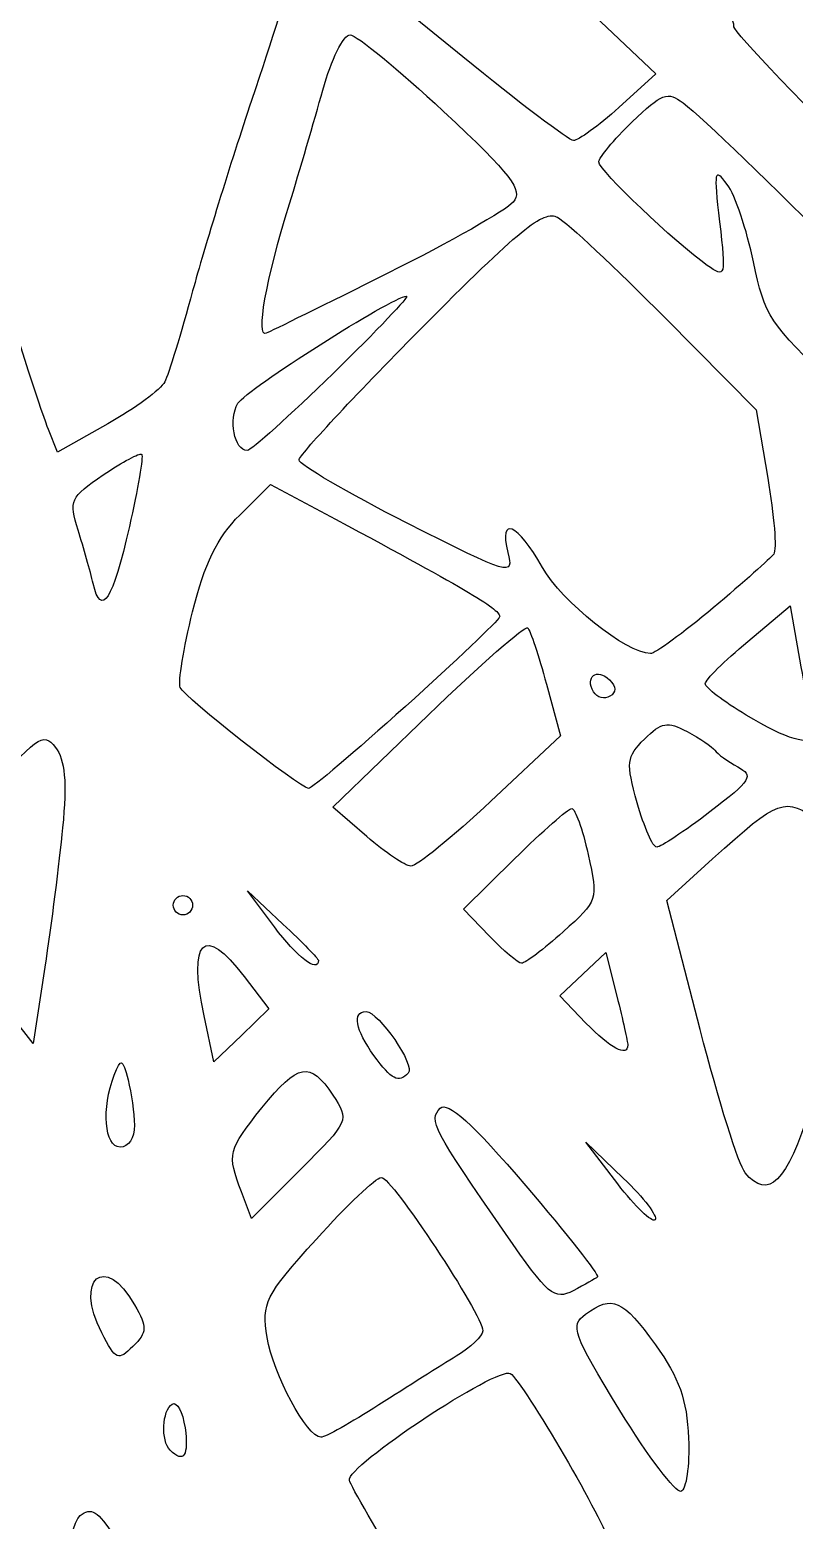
# Model space of a CAD drawing. Header units: centimetres. Extents: x -52 to 49, y -21 to 24.
# Drawn here: x 11.62 to 13.711, y -14.461 to -10.385 of the extents above; entities that cross this region are included whole.
import ezdxf

# ---------------------------------------------------------------- set-up
doc = ezdxf.new("R2010")
doc.units = ezdxf.units.CM
doc.header["$MEASUREMENT"] = 0
doc.layers.add('Layer 1', color=7, linetype='Continuous')

msp = doc.modelspace()

# ---------------------------------------------------------------- linework, layer by layer
at = {"layer": 'Layer 1'}
for points, knots in [([(14.46419, -11.16845), (14.51338, -11.12738), (14.51861, -11.1061), (14.4999, -11.02315), (14.4999, -11.02315), (14.48785, -10.9697), (14.44653, -10.88474), (14.40809, -10.83434), (14.40809, -10.83434), (14.26499, -10.64672), (13.78231, -10.13568), (13.42757, -9.79619), (13.42757, -9.79619), (13.06168, -9.44604), (12.99307, -9.34771), (13.25986, -9.55584), (13.25986, -9.55584), (13.44639, -9.70136), (13.5644, -9.80718), (14.027, -10.24377), (14.027, -10.24377), (14.027, -10.24377), (14.41474, -10.6097), (14.41474, -10.6097), (14.41474, -10.6097), (14.41474, -10.6097), (14.40254, -10.4973), (14.40254, -10.4973), (14.40254, -10.4973), (14.39063, -10.38753), (14.39127, -10.38645), (14.4299, -10.45105), (14.4299, -10.45105), (14.45166, -10.48743), (14.47742, -10.56323), (14.48715, -10.61949), (14.48715, -10.61949), (14.50586, -10.72765), (14.67655, -10.94639), (14.71278, -10.90862), (14.71278, -10.90862), (14.72386, -10.89707), (14.7716, -10.81618), (14.81887, -10.72886), (14.81887, -10.72886), (14.86614, -10.64155), (14.95095, -10.49368), (15.00734, -10.40027), (15.00734, -10.40027), (15.06373, -10.30686), (15.1064, -10.21552), (15.10217, -10.1973), (15.10217, -10.1973), (15.09111, -10.14968), (14.29268, -9.27378), (13.76694, -8.73251), (13.76694, -8.73251), (13.76694, -8.73251), (13.31842, -8.27075), (13.31842, -8.27075), (13.31842, -8.27075), (13.31842, -8.27075), (13.16489, -8.58699), (13.16489, -8.58699), (13.16489, -8.58699), (12.98596, -8.95555), (12.71941, -9.61917), (12.73141, -9.66622), (12.73141, -9.66622), (12.74508, -9.71982), (13.49303, -10.37524), (13.52088, -10.35802), (13.52088, -10.35802), (13.53506, -10.34926), (13.54638, -10.35768), (13.54603, -10.37672), (13.54603, -10.37672), (13.54547, -10.40764), (14.36085, -11.21559), (14.39333, -11.21629), (14.39333, -11.21629), (14.40061, -11.21655), (14.43249, -11.19492), (14.46419, -11.16845)], [0, 0, 0, 0, 0.0454545, 0.0454545, 0.0454545, 0.0454545, 0.0909091, 0.0909091, 0.0909091, 0.0909091, 0.1363636, 0.1363636, 0.1363636, 0.1363636, 0.1818182, 0.1818182, 0.1818182, 0.1818182, 0.2272727, 0.2272727, 0.2272727, 0.2272727, 0.2727273, 0.2727273, 0.2727273, 0.2727273, 0.3181818, 0.3181818, 0.3181818, 0.3181818, 0.3636364, 0.3636364, 0.3636364, 0.3636364, 0.4090909, 0.4090909, 0.4090909, 0.4090909, 0.4545455, 0.4545455, 0.4545455, 0.4545455, 0.5, 0.5, 0.5, 0.5, 0.5454545, 0.5454545, 0.5454545, 0.5454545, 0.5909091, 0.5909091, 0.5909091, 0.5909091, 0.6363636, 0.6363636, 0.6363636, 0.6363636, 0.6818182, 0.6818182, 0.6818182, 0.6818182, 0.7272727, 0.7272727, 0.7272727, 0.7272727, 0.7727273, 0.7727273, 0.7727273, 0.7727273, 0.8181818, 0.8181818, 0.8181818, 0.8181818, 0.8636364, 0.8636364, 0.8636364, 0.8636364, 0.9090909, 0.9090909, 0.9090909, 0.9090909, 1, 1, 1, 1]), ([(11.9886, -11.34824), (11.99903, -11.32772), (12.03346, -11.21569), (12.06512, -11.09927), (12.06512, -11.09927), (12.09677, -10.98285), (12.16923, -10.74846), (12.22613, -10.5784), (12.22613, -10.5784), (12.28303, -10.40834), (12.32959, -10.26351), (12.32959, -10.25657), (12.32959, -10.25657), (12.32959, -10.23773), (11.95629, -9.93241), (11.65103, -9.70156), (11.65103, -9.70156), (11.40035, -9.51198), (11.31482, -9.46845), (11.2933, -9.51945), (11.2933, -9.51945), (11.28845, -9.53095), (11.22793, -9.58059), (11.1588, -9.62977), (11.1588, -9.62977), (11.08968, -9.67895), (11.03312, -9.73257), (11.03312, -9.74893), (11.03312, -9.74893), (11.03312, -9.76529), (11.11513, -9.96931), (11.21537, -10.2023), (11.21537, -10.2023), (11.31561, -10.43529), (11.45339, -10.80386), (11.52154, -11.02135), (11.52154, -11.02135), (11.5897, -11.23883), (11.65673, -11.44459), (11.67049, -11.47859), (11.67049, -11.47859), (11.67049, -11.47859), (11.69552, -11.54041), (11.69552, -11.54041), (11.69552, -11.54041), (11.69552, -11.54041), (11.83257, -11.46298), (11.83257, -11.46298), (11.83257, -11.46298), (11.90795, -11.4204), (11.97816, -11.36876), (11.98858, -11.34825), (11.98858, -11.34825), (11.98858, -11.34825), (11.9886, -11.34824), (11.9886, -11.34824)], [0, 0, 0, 0, 0.0666667, 0.0666667, 0.0666667, 0.0666667, 0.1333333, 0.1333333, 0.1333333, 0.1333333, 0.2, 0.2, 0.2, 0.2, 0.2666667, 0.2666667, 0.2666667, 0.2666667, 0.3333333, 0.3333333, 0.3333333, 0.3333333, 0.4, 0.4, 0.4, 0.4, 0.4666667, 0.4666667, 0.4666667, 0.4666667, 0.5333333, 0.5333333, 0.5333333, 0.5333333, 0.6, 0.6, 0.6, 0.6, 0.6666667, 0.6666667, 0.6666667, 0.6666667, 0.7333333, 0.7333333, 0.7333333, 0.7333333, 0.8, 0.8, 0.8, 0.8, 0.8666667, 0.8666667, 0.8666667, 0.8666667, 1, 1, 1, 1]), ([(13.23144, -10.59761), (13.23144, -10.59761), (13.33273, -10.5061), (13.33273, -10.5061), (13.33273, -10.5061), (13.33273, -10.5061), (12.99673, -10.18751), (12.99673, -10.18751), (12.99673, -10.18751), (12.81192, -10.01233), (12.65409, -9.86896), (12.64599, -9.86896), (12.64599, -9.86896), (12.63789, -9.86896), (12.60727, -9.95044), (12.57794, -10.05002), (12.57794, -10.05002), (12.57794, -10.05002), (12.52462, -10.23108), (12.52462, -10.23108), (12.52462, -10.23108), (12.52462, -10.23108), (12.80413, -10.45896), (12.80413, -10.45896), (12.80413, -10.45896), (12.95786, -10.5843), (13.09411, -10.68737), (13.10689, -10.68801), (13.10689, -10.68801), (13.11968, -10.68865), (13.17572, -10.64799), (13.23143, -10.59767), (13.23143, -10.59767), (13.23143, -10.59767), (13.23144, -10.59761), (13.23144, -10.59761)], [0, 0, 0, 0, 0.1, 0.1, 0.1, 0.1, 0.2, 0.2, 0.2, 0.2, 0.3, 0.3, 0.3, 0.3, 0.4, 0.4, 0.4, 0.4, 0.5, 0.5, 0.5, 0.5, 0.6, 0.6, 0.6, 0.6, 0.7, 0.7, 0.7, 0.7, 0.8, 0.8, 0.8, 0.8, 1, 1, 1, 1]), ([(12.59939, -11.05074), (12.76961, -10.96584), (12.92372, -10.8785), (12.94186, -10.85664), (12.94186, -10.85664), (12.96963, -10.82318), (12.93958, -10.78399), (12.75143, -10.60837), (12.75143, -10.60837), (12.62855, -10.49368), (12.51347, -10.39945), (12.49569, -10.39898), (12.49569, -10.39898), (12.47791, -10.3985), (12.44434, -10.46659), (12.42109, -10.55026), (12.42109, -10.55026), (12.39784, -10.63393), (12.3568, -10.77383), (12.32987, -10.86115), (12.32987, -10.86115), (12.26538, -11.07029), (12.2372, -11.22763), (12.26647, -11.21512), (12.26647, -11.21512), (12.27936, -11.20961), (12.42917, -11.13564), (12.59939, -11.05074)], [0, 0, 0, 0, 0.125, 0.125, 0.125, 0.125, 0.25, 0.25, 0.25, 0.25, 0.375, 0.375, 0.375, 0.375, 0.5, 0.5, 0.5, 0.5, 0.625, 0.625, 0.625, 0.625, 0.75, 0.75, 0.75, 0.75, 1, 1, 1, 1]), ([(14.18167, -11.36631), (14.18167, -11.33836), (13.5209, -10.67202), (13.40668, -10.58479), (13.40668, -10.58479), (13.36479, -10.5528), (13.34868, -10.55888), (13.26777, -10.6373), (13.26777, -10.6373), (13.21744, -10.68609), (13.17625, -10.73533), (13.17625, -10.74673), (13.17625, -10.74673), (13.17625, -10.76873), (13.38586, -10.96849), (13.47299, -11.02951), (13.47299, -11.02951), (13.52317, -11.06466), (13.52423, -11.06093), (13.50676, -10.91055), (13.50676, -10.91055), (13.49041, -10.76976), (13.49236, -10.76023), (13.52773, -10.80823), (13.52773, -10.80823), (13.54918, -10.83733), (13.5814, -10.93258), (13.59933, -11.0199), (13.59933, -11.0199), (13.62955, -11.16703), (13.64568, -11.19151), (13.81969, -11.3544), (13.81969, -11.3544), (13.81969, -11.3544), (14.00744, -11.53015), (14.00744, -11.53015), (14.00744, -11.53015), (14.00744, -11.53015), (14.09455, -11.46371), (14.09455, -11.46371), (14.09455, -11.46371), (14.14246, -11.42717), (14.18166, -11.38334), (14.18166, -11.36632), (14.18166, -11.36632), (14.18166, -11.36632), (14.18167, -11.36631), (14.18167, -11.36631)], [0, 0, 0, 0, 0.0769231, 0.0769231, 0.0769231, 0.0769231, 0.1538462, 0.1538462, 0.1538462, 0.1538462, 0.2307692, 0.2307692, 0.2307692, 0.2307692, 0.3076923, 0.3076923, 0.3076923, 0.3076923, 0.3846154, 0.3846154, 0.3846154, 0.3846154, 0.4615385, 0.4615385, 0.4615385, 0.4615385, 0.5384615, 0.5384615, 0.5384615, 0.5384615, 0.6153846, 0.6153846, 0.6153846, 0.6153846, 0.6923077, 0.6923077, 0.6923077, 0.6923077, 0.7692308, 0.7692308, 0.7692308, 0.7692308, 0.8461538, 0.8461538, 0.8461538, 0.8461538, 1, 1, 1, 1]), ([(13.48953, -11.96578), (13.57189, -11.89666), (13.64631, -11.83055), (13.65492, -11.81887), (13.65492, -11.81887), (13.66352, -11.80719), (13.65619, -11.71376), (13.63859, -11.61123), (13.63859, -11.61123), (13.63859, -11.61123), (13.60662, -11.42482), (13.60662, -11.42482), (13.60662, -11.42482), (13.60662, -11.42482), (13.35837, -11.17426), (13.35837, -11.17426), (13.35837, -11.17426), (13.22183, -11.03645), (13.08924, -10.91216), (13.06372, -10.89806), (13.06372, -10.89806), (13.02527, -10.87681), (12.96074, -10.92947), (12.68669, -11.20571), (12.68669, -11.20571), (12.50484, -11.38902), (12.35605, -11.54922), (12.35605, -11.5617), (12.35605, -11.5617), (12.35605, -11.57419), (12.48847, -11.65152), (12.65033, -11.73356), (12.65033, -11.73356), (12.93543, -11.87806), (12.94408, -11.88061), (12.92764, -11.8151), (12.92764, -11.8151), (12.9018, -11.71212), (12.95385, -11.7344), (13.02188, -11.85544), (13.02188, -11.85544), (13.07457, -11.9492), (13.25174, -12.09046), (13.31756, -12.0912), (13.31756, -12.0912), (13.32979, -12.09146), (13.40718, -12.0349), (13.48954, -11.96577), (13.48954, -11.96577), (13.48954, -11.96577), (13.48953, -11.96578), (13.48953, -11.96578)], [0, 0, 0, 0, 0.0714286, 0.0714286, 0.0714286, 0.0714286, 0.1428571, 0.1428571, 0.1428571, 0.1428571, 0.2142857, 0.2142857, 0.2142857, 0.2142857, 0.2857143, 0.2857143, 0.2857143, 0.2857143, 0.3571429, 0.3571429, 0.3571429, 0.3571429, 0.4285714, 0.4285714, 0.4285714, 0.4285714, 0.5, 0.5, 0.5, 0.5, 0.5714286, 0.5714286, 0.5714286, 0.5714286, 0.6428571, 0.6428571, 0.6428571, 0.6428571, 0.7142857, 0.7142857, 0.7142857, 0.7142857, 0.7857143, 0.7857143, 0.7857143, 0.7857143, 0.8571429, 0.8571429, 0.8571429, 0.8571429, 1, 1, 1, 1]), ([(12.45022, -11.32417), (12.56949, -11.20775), (12.6596, -11.11293), (12.65046, -11.11345), (12.65046, -11.11345), (12.6103, -11.11575), (12.21317, -11.36805), (12.1891, -11.40656), (12.1891, -11.40656), (12.16228, -11.44946), (12.17925, -11.53583), (12.21449, -11.53583), (12.21449, -11.53583), (12.22487, -11.53583), (12.33094, -11.44058), (12.45021, -11.32416), (12.45021, -11.32416), (12.45021, -11.32416), (12.45022, -11.32417), (12.45022, -11.32417)], [0, 0, 0, 0, 0.1666667, 0.1666667, 0.1666667, 0.1666667, 0.3333333, 0.3333333, 0.3333333, 0.3333333, 0.5, 0.5, 0.5, 0.5, 0.6666667, 0.6666667, 0.6666667, 0.6666667, 1, 1, 1, 1]), ([(11.89204, -11.74387), (11.91559, -11.64033), (11.93072, -11.55148), (11.92566, -11.54643), (11.92566, -11.54643), (11.9206, -11.54137), (11.87329, -11.56657), (11.82053, -11.60243), (11.82053, -11.60243), (11.72968, -11.66416), (11.72604, -11.6722), (11.75182, -11.75386), (11.75182, -11.75386), (11.7668, -11.80129), (11.78522, -11.86675), (11.79276, -11.89932), (11.79276, -11.89932), (11.81481, -11.99455), (11.84621, -11.94537), (11.89204, -11.74387)], [0, 0, 0, 0, 0.1666667, 0.1666667, 0.1666667, 0.1666667, 0.3333333, 0.3333333, 0.3333333, 0.3333333, 0.5, 0.5, 0.5, 0.5, 0.6666667, 0.6666667, 0.6666667, 0.6666667, 1, 1, 1, 1]), ([(12.64708, -12.23582), (12.78532, -12.11151), (12.9013, -12.00138), (12.90481, -11.9911), (12.90481, -11.9911), (12.91102, -11.97288), (12.8208, -11.91914), (12.45596, -11.72372), (12.45596, -11.72372), (12.45596, -11.72372), (12.27806, -11.62844), (12.27806, -11.62844), (12.27806, -11.62844), (12.27806, -11.62844), (12.1939, -11.71241), (12.1939, -11.71241), (12.1939, -11.71241), (12.13272, -11.77346), (12.09753, -11.84569), (12.06502, -11.97699), (12.06502, -11.97699), (12.04043, -12.07633), (12.02505, -12.16951), (12.03085, -12.18406), (12.03085, -12.18406), (12.04108, -12.20971), (12.35587, -12.45692), (12.38249, -12.46021), (12.38249, -12.46021), (12.38977, -12.46111), (12.50883, -12.36013), (12.64707, -12.23582), (12.64707, -12.23582), (12.64707, -12.23582), (12.64708, -12.23582), (12.64708, -12.23582)], [0, 0, 0, 0, 0.1, 0.1, 0.1, 0.1, 0.2, 0.2, 0.2, 0.2, 0.3, 0.3, 0.3, 0.3, 0.4, 0.4, 0.4, 0.4, 0.5, 0.5, 0.5, 0.5, 0.6, 0.6, 0.6, 0.6, 0.7, 0.7, 0.7, 0.7, 0.8, 0.8, 0.8, 0.8, 1, 1, 1, 1]), ([(13.75833, -12.31191), (13.75833, -12.30219), (13.74527, -12.21922), (13.7293, -12.12754), (13.7293, -12.12754), (13.7293, -12.12754), (13.70027, -11.96084), (13.70027, -11.96084), (13.70027, -11.96084), (13.70027, -11.96084), (13.58378, -12.05821), (13.58378, -12.05821), (13.58378, -12.05821), (13.51971, -12.11177), (13.46729, -12.16376), (13.46729, -12.17375), (13.46729, -12.17375), (13.46729, -12.18374), (13.51789, -12.22243), (13.57974, -12.25972), (13.57974, -12.25972), (13.69071, -12.32663), (13.75833, -12.34639), (13.75833, -12.31191)], [0, 0, 0, 0, 0.1428571, 0.1428571, 0.1428571, 0.1428571, 0.2857143, 0.2857143, 0.2857143, 0.2857143, 0.4285714, 0.4285714, 0.4285714, 0.4285714, 0.5714286, 0.5714286, 0.5714286, 0.5714286, 0.7142857, 0.7142857, 0.7142857, 0.7142857, 1, 1, 1, 1]), ([(12.88108, -12.49495), (12.88108, -12.49495), (13.07174, -12.31636), (13.07174, -12.31636), (13.07174, -12.31636), (13.07174, -12.31636), (13.03306, -12.17472), (13.03306, -12.17472), (13.03306, -12.17472), (13.01179, -12.09682), (12.9888, -12.02749), (12.98197, -12.02067), (12.98197, -12.02067), (12.97514, -12.01384), (12.85235, -12.12145), (12.7091, -12.25979), (12.7091, -12.25979), (12.7091, -12.25979), (12.44864, -12.51132), (12.44864, -12.51132), (12.44864, -12.51132), (12.44864, -12.51132), (12.54124, -12.59136), (12.54124, -12.59136), (12.54124, -12.59136), (12.59217, -12.63538), (12.64657, -12.67188), (12.66213, -12.67248), (12.66213, -12.67248), (12.67769, -12.67306), (12.77621, -12.59319), (12.88107, -12.49496), (12.88107, -12.49496), (12.88107, -12.49496), (12.88108, -12.49495), (12.88108, -12.49495)], [0, 0, 0, 0, 0.1, 0.1, 0.1, 0.1, 0.2, 0.2, 0.2, 0.2, 0.3, 0.3, 0.3, 0.3, 0.4, 0.4, 0.4, 0.4, 0.5, 0.5, 0.5, 0.5, 0.6, 0.6, 0.6, 0.6, 0.7, 0.7, 0.7, 0.7, 0.8, 0.8, 0.8, 0.8, 1, 1, 1, 1]), ([(13.20545, -12.163), (13.17149, -12.12904), (13.13705, -12.15529), (13.1622, -12.19597), (13.1622, -12.19597), (13.17194, -12.21173), (13.19203, -12.21713), (13.20684, -12.20797), (13.20684, -12.20797), (13.22491, -12.1968), (13.22446, -12.182), (13.20546, -12.163), (13.20546, -12.163), (13.20546, -12.163), (13.20545, -12.163), (13.20545, -12.163)], [0, 0, 0, 0, 0.2, 0.2, 0.2, 0.2, 0.4, 0.4, 0.4, 0.4, 0.6, 0.6, 0.6, 0.6, 1, 1, 1, 1]), ([(11.7093, -12.56771), (11.72149, -12.44143), (11.71622, -12.38296), (11.68948, -12.34769), (11.68948, -12.34769), (11.65582, -12.30329), (11.64009, -12.31488), (11.48199, -12.50058), (11.48199, -12.50058), (11.38791, -12.6111), (11.31093, -12.71288), (11.31093, -12.72677), (11.31093, -12.72677), (11.31093, -12.74066), (11.38237, -12.84325), (11.46968, -12.95475), (11.46968, -12.95475), (11.46968, -12.95475), (11.62843, -13.15748), (11.62843, -13.15748), (11.62843, -13.15748), (11.62843, -13.15748), (11.66056, -12.94858), (11.66056, -12.94858), (11.66056, -12.94858), (11.67823, -12.83368), (11.70016, -12.66229), (11.7093, -12.5677), (11.7093, -12.5677), (11.7093, -12.5677), (11.7093, -12.56771), (11.7093, -12.56771)], [0, 0, 0, 0, 0.1111111, 0.1111111, 0.1111111, 0.1111111, 0.2222222, 0.2222222, 0.2222222, 0.2222222, 0.3333333, 0.3333333, 0.3333333, 0.3333333, 0.4444444, 0.4444444, 0.4444444, 0.4444444, 0.5555556, 0.5555556, 0.5555556, 0.5555556, 0.6666667, 0.6666667, 0.6666667, 0.6666667, 0.7777778, 0.7777778, 0.7777778, 0.7777778, 1, 1, 1, 1]), ([(13.48, -12.5243), (13.5939, -12.43733), (13.60134, -12.42534), (13.55657, -12.40089), (13.55657, -12.40089), (13.52929, -12.38599), (13.50103, -12.36563), (13.49375, -12.35566), (13.49375, -12.35566), (13.48647, -12.34568), (13.45228, -12.32263), (13.41777, -12.30444), (13.41777, -12.30444), (13.36359, -12.27588), (13.34768, -12.2787), (13.30135, -12.32503), (13.30135, -12.32503), (13.25194, -12.37444), (13.25037, -12.3883), (13.28155, -12.49967), (13.28155, -12.49967), (13.30018, -12.5662), (13.32407, -12.62064), (13.33464, -12.62064), (13.33464, -12.62064), (13.34521, -12.62064), (13.41062, -12.57729), (13.48001, -12.52431), (13.48001, -12.52431), (13.48001, -12.52431), (13.48, -12.5243), (13.48, -12.5243)], [0, 0, 0, 0, 0.1111111, 0.1111111, 0.1111111, 0.1111111, 0.2222222, 0.2222222, 0.2222222, 0.2222222, 0.3333333, 0.3333333, 0.3333333, 0.3333333, 0.4444444, 0.4444444, 0.4444444, 0.4444444, 0.5555556, 0.5555556, 0.5555556, 0.5555556, 0.6666667, 0.6666667, 0.6666667, 0.6666667, 0.7777778, 0.7777778, 0.7777778, 0.7777778, 1, 1, 1, 1]), ([(13.75451, -13.335), (13.91484, -12.82451), (13.91546, -12.82161), (13.88759, -12.7121), (13.88759, -12.7121), (13.87018, -12.64371), (13.83247, -12.58723), (13.77887, -12.54924), (13.77887, -12.54924), (13.68422, -12.48217), (13.67084, -12.48693), (13.48776, -12.65283), (13.48776, -12.65283), (13.48776, -12.65283), (13.3627, -12.76615), (13.3627, -12.76615), (13.3627, -12.76615), (13.3627, -12.76615), (13.45374, -13.11949), (13.45374, -13.11949), (13.45374, -13.11949), (13.50381, -13.31383), (13.55899, -13.48995), (13.57636, -13.51089), (13.57636, -13.51089), (13.63992, -13.58747), (13.69108, -13.53697), (13.75451, -13.33501), (13.75451, -13.33501), (13.75451, -13.33501), (13.75451, -13.335), (13.75451, -13.335)], [0, 0, 0, 0, 0.1111111, 0.1111111, 0.1111111, 0.1111111, 0.2222222, 0.2222222, 0.2222222, 0.2222222, 0.3333333, 0.3333333, 0.3333333, 0.3333333, 0.4444444, 0.4444444, 0.4444444, 0.4444444, 0.5555556, 0.5555556, 0.5555556, 0.5555556, 0.6666667, 0.6666667, 0.6666667, 0.6666667, 0.7777778, 0.7777778, 0.7777778, 0.7777778, 1, 1, 1, 1]), ([(13.07876, -12.85214), (13.17469, -12.76668), (13.17512, -12.76537), (13.14717, -12.64047), (13.14717, -12.64047), (13.13171, -12.57135), (13.11146, -12.51479), (13.10218, -12.51479), (13.10218, -12.51479), (13.0929, -12.51479), (13.02255, -12.57677), (12.94584, -12.65253), (12.94584, -12.65253), (12.94584, -12.65253), (12.80637, -12.79027), (12.80637, -12.79027), (12.80637, -12.79027), (12.80637, -12.79027), (12.8772, -12.8642), (12.8772, -12.8642), (12.8772, -12.8642), (12.91615, -12.90486), (12.95572, -12.93813), (12.96513, -12.93813), (12.96513, -12.93813), (12.97453, -12.93813), (13.02567, -12.89943), (13.07876, -12.85214)], [0, 0, 0, 0, 0.125, 0.125, 0.125, 0.125, 0.25, 0.25, 0.25, 0.25, 0.375, 0.375, 0.375, 0.375, 0.5, 0.5, 0.5, 0.5, 0.625, 0.625, 0.625, 0.625, 0.75, 0.75, 0.75, 0.75, 1, 1, 1, 1]), ([(12.065, -12.77938), (12.065, -12.76483), (12.05309, -12.75292), (12.03854, -12.75292), (12.03854, -12.75292), (12.02399, -12.75292), (12.01208, -12.76483), (12.01208, -12.77938), (12.01208, -12.77938), (12.01208, -12.79393), (12.02399, -12.80584), (12.03854, -12.80584), (12.03854, -12.80584), (12.05309, -12.80584), (12.065, -12.79393), (12.065, -12.77938)], [0, 0, 0, 0, 0.2, 0.2, 0.2, 0.2, 0.4, 0.4, 0.4, 0.4, 0.6, 0.6, 0.6, 0.6, 1, 1, 1, 1]), ([(12.40896, -12.93009), (12.40896, -12.92567), (12.36537, -12.88102), (12.3121, -12.83087), (12.3121, -12.83087), (12.3121, -12.83087), (12.21524, -12.73969), (12.21524, -12.73969), (12.21524, -12.73969), (12.21524, -12.73969), (12.28878, -12.83891), (12.28878, -12.83891), (12.28878, -12.83891), (12.34948, -12.9208), (12.40896, -12.96593), (12.40896, -12.93009)], [0, 0, 0, 0, 0.2, 0.2, 0.2, 0.2, 0.4, 0.4, 0.4, 0.4, 0.6, 0.6, 0.6, 0.6, 1, 1, 1, 1]), ([(12.20598, -12.97421), (12.09596, -12.82998), (12.05195, -12.87333), (12.09647, -13.08207), (12.09647, -13.08207), (12.09647, -13.08207), (12.12323, -13.20752), (12.12323, -13.20752), (12.12323, -13.20752), (12.12323, -13.20752), (12.19854, -13.13537), (12.19854, -13.13537), (12.19854, -13.13537), (12.19854, -13.13537), (12.27386, -13.06321), (12.27386, -13.06321), (12.27386, -13.06321), (12.27386, -13.06321), (12.20598, -12.97421), (12.20598, -12.97421)], [0, 0, 0, 0, 0.1666667, 0.1666667, 0.1666667, 0.1666667, 0.3333333, 0.3333333, 0.3333333, 0.3333333, 0.5, 0.5, 0.5, 0.5, 0.6666667, 0.6666667, 0.6666667, 0.6666667, 1, 1, 1, 1]), ([(13.25563, -13.16151), (13.25563, -13.1534), (13.24216, -13.09327), (13.22569, -13.02787), (13.22569, -13.02787), (13.22569, -13.02787), (13.19575, -12.90898), (13.19575, -12.90898), (13.19575, -12.90898), (13.19575, -12.90898), (13.1328, -12.96812), (13.1328, -12.96812), (13.1328, -12.96812), (13.1328, -12.96812), (13.06986, -13.02725), (13.06986, -13.02725), (13.06986, -13.02725), (13.06986, -13.02725), (13.14123, -13.10175), (13.14123, -13.10175), (13.14123, -13.10175), (13.20766, -13.17109), (13.25562, -13.19615), (13.25562, -13.16151), (13.25562, -13.16151), (13.25562, -13.16151), (13.25563, -13.16151), (13.25563, -13.16151)], [0, 0, 0, 0, 0.125, 0.125, 0.125, 0.125, 0.25, 0.25, 0.25, 0.25, 0.375, 0.375, 0.375, 0.375, 0.5, 0.5, 0.5, 0.5, 0.625, 0.625, 0.625, 0.625, 0.75, 0.75, 0.75, 0.75, 1, 1, 1, 1]), ([(12.65512, -13.23877), (12.67563, -13.21826), (12.57405, -13.07042), (12.53945, -13.07042), (12.53945, -13.07042), (12.5012, -13.07042), (12.51021, -13.12031), (12.5611, -13.19029), (12.5611, -13.19029), (12.60982, -13.25729), (12.6275, -13.2664), (12.65513, -13.23877), (12.65513, -13.23877), (12.65513, -13.23877), (12.65512, -13.23877), (12.65512, -13.23877)], [0, 0, 0, 0, 0.2, 0.2, 0.2, 0.2, 0.4, 0.4, 0.4, 0.4, 0.6, 0.6, 0.6, 0.6, 1, 1, 1, 1]), ([(11.90589, -13.3813), (11.90563, -13.34856), (11.89774, -13.29264), (11.88822, -13.25704), (11.88822, -13.25704), (11.87219, -13.19709), (11.86942, -13.19611), (11.85075, -13.24381), (11.85075, -13.24381), (11.81508, -13.33495), (11.82358, -13.44083), (11.86656, -13.44083), (11.86656, -13.44083), (11.89018, -13.44083), (11.9061, -13.41674), (11.90589, -13.3813)], [0, 0, 0, 0, 0.2, 0.2, 0.2, 0.2, 0.4, 0.4, 0.4, 0.4, 0.6, 0.6, 0.6, 0.6, 1, 1, 1, 1]), ([(12.44847, -13.29875), (12.3869, -13.20479), (12.35318, -13.21083), (12.25464, -13.33345), (12.25464, -13.33345), (12.16153, -13.44931), (12.15908, -13.45937), (12.19856, -13.56321), (12.19856, -13.56321), (12.19856, -13.56321), (12.22628, -13.63612), (12.22628, -13.63612), (12.22628, -13.63612), (12.22628, -13.63612), (12.36017, -13.50223), (12.36017, -13.50223), (12.36017, -13.50223), (12.49401, -13.36839), (12.49405, -13.36831), (12.44847, -13.29875)], [0, 0, 0, 0, 0.1666667, 0.1666667, 0.1666667, 0.1666667, 0.3333333, 0.3333333, 0.3333333, 0.3333333, 0.5, 0.5, 0.5, 0.5, 0.6666667, 0.6666667, 0.6666667, 0.6666667, 1, 1, 1, 1]), ([(13.17269, -13.7958), (13.17801, -13.79124), (13.08978, -13.67927), (12.97663, -13.54697), (12.97663, -13.54697), (12.82988, -13.37539), (12.76275, -13.31459), (12.74246, -13.33488), (12.74246, -13.33488), (12.71018, -13.36716), (12.72272, -13.39123), (12.92107, -13.67759), (12.92107, -13.67759), (13.03833, -13.84688), (13.05448, -13.86048), (13.10628, -13.83357), (13.10628, -13.83357), (13.13749, -13.81735), (13.16737, -13.80036), (13.17269, -13.7958)], [0, 0, 0, 0, 0.1666667, 0.1666667, 0.1666667, 0.1666667, 0.3333333, 0.3333333, 0.3333333, 0.3333333, 0.5, 0.5, 0.5, 0.5, 0.6666667, 0.6666667, 0.6666667, 0.6666667, 1, 1, 1, 1]), ([(13.24337, -13.52594), (13.24337, -13.52594), (13.14116, -13.4276), (13.14116, -13.4276), (13.14116, -13.4276), (13.14116, -13.4276), (13.22804, -13.54127), (13.22804, -13.54127), (13.22804, -13.54127), (13.27582, -13.60379), (13.32182, -13.64804), (13.33025, -13.63961), (13.33025, -13.63961), (13.33868, -13.63118), (13.29959, -13.58003), (13.24337, -13.52594)], [0, 0, 0, 0, 0.2, 0.2, 0.2, 0.2, 0.4, 0.4, 0.4, 0.4, 0.6, 0.6, 0.6, 0.6, 1, 1, 1, 1]), ([(12.57473, -14.14601), (12.6509, -14.09729), (12.74597, -14.03749), (12.78599, -14.01311), (12.78599, -14.01311), (12.82601, -13.98873), (12.85875, -13.95733), (12.85875, -13.94332), (12.85875, -13.94332), (12.85875, -13.89958), (12.60882, -13.52205), (12.58094, -13.52367), (12.58094, -13.52367), (12.56639, -13.52452), (12.48661, -13.60052), (12.40366, -13.69256), (12.40366, -13.69256), (12.26214, -13.84958), (12.25384, -13.86615), (12.2691, -13.96126), (12.2691, -13.96126), (12.28531, -14.06228), (12.3775, -14.23364), (12.41598, -14.23427), (12.41598, -14.23427), (12.42712, -14.23453), (12.49855, -14.19474), (12.57473, -14.14602), (12.57473, -14.14602), (12.57473, -14.14602), (12.57473, -14.14601), (12.57473, -14.14601)], [0, 0, 0, 0, 0.1111111, 0.1111111, 0.1111111, 0.1111111, 0.2222222, 0.2222222, 0.2222222, 0.2222222, 0.3333333, 0.3333333, 0.3333333, 0.3333333, 0.4444444, 0.4444444, 0.4444444, 0.4444444, 0.5555556, 0.5555556, 0.5555556, 0.5555556, 0.6666667, 0.6666667, 0.6666667, 0.6666667, 0.7777778, 0.7777778, 0.7777778, 0.7777778, 1, 1, 1, 1]), ([(11.906, -13.87221), (11.82529, -13.72905), (11.74014, -13.8014), (11.81621, -13.94851), (11.81621, -13.94851), (11.85514, -14.02378), (11.86117, -14.02641), (11.90176, -13.98583), (11.90176, -13.98583), (11.94098, -13.94661), (11.94141, -13.93504), (11.90599, -13.87222), (11.90599, -13.87222), (11.90599, -13.87222), (11.906, -13.87221), (11.906, -13.87221)], [0, 0, 0, 0, 0.2, 0.2, 0.2, 0.2, 0.4, 0.4, 0.4, 0.4, 0.6, 0.6, 0.6, 0.6, 1, 1, 1, 1]), ([(13.42173, -14.2371), (13.41717, -14.13061), (13.39685, -14.0733), (13.33126, -13.98196), (13.33126, -13.98196), (13.24115, -13.85649), (13.21346, -13.84435), (13.13999, -13.89808), (13.13999, -13.89808), (13.09713, -13.92942), (13.10428, -13.94941), (13.23415, -14.16125), (13.23415, -14.16125), (13.31145, -14.28734), (13.3866, -14.38689), (13.40115, -14.38247), (13.40115, -14.38247), (13.4157, -14.37805), (13.42496, -14.31263), (13.42173, -14.2371)], [0, 0, 0, 0, 0.1666667, 0.1666667, 0.1666667, 0.1666667, 0.3333333, 0.3333333, 0.3333333, 0.3333333, 0.5, 0.5, 0.5, 0.5, 0.6666667, 0.6666667, 0.6666667, 0.6666667, 1, 1, 1, 1]), ([(13.07589, -14.66859), (13.14564, -14.60334), (13.20271, -14.5366), (13.20271, -14.52028), (13.20271, -14.52028), (13.20271, -14.48285), (12.96839, -14.08131), (12.93423, -14.0602), (12.93423, -14.0602), (12.89988, -14.03897), (12.48402, -14.31442), (12.4938, -14.35192), (12.4938, -14.35192), (12.49807, -14.36829), (12.57251, -14.49633), (12.65922, -14.63645), (12.65922, -14.63645), (12.65922, -14.63645), (12.81687, -14.89121), (12.81687, -14.89121), (12.81687, -14.89121), (12.81687, -14.89121), (12.88297, -14.83922), (12.88297, -14.83922), (12.88297, -14.83922), (12.91932, -14.81062), (13.00614, -14.73384), (13.07589, -14.6686), (13.07589, -14.6686), (13.07589, -14.6686), (13.07589, -14.66859), (13.07589, -14.66859)], [0, 0, 0, 0, 0.1111111, 0.1111111, 0.1111111, 0.1111111, 0.2222222, 0.2222222, 0.2222222, 0.2222222, 0.3333333, 0.3333333, 0.3333333, 0.3333333, 0.4444444, 0.4444444, 0.4444444, 0.4444444, 0.5555556, 0.5555556, 0.5555556, 0.5555556, 0.6666667, 0.6666667, 0.6666667, 0.6666667, 0.7777778, 0.7777778, 0.7777778, 0.7777778, 1, 1, 1, 1]), ([(12.04422, -14.20839), (12.03784, -14.16488), (12.02204, -14.13582), (12.00912, -14.14381), (12.00912, -14.14381), (11.98161, -14.16081), (11.97773, -14.24433), (12.00326, -14.26986), (12.00326, -14.26986), (12.04041, -14.30701), (12.05539, -14.28452), (12.04422, -14.20839)], [0, 0, 0, 0, 0.25, 0.25, 0.25, 0.25, 0.5, 0.5, 0.5, 0.5, 1, 1, 1, 1]), ([(11.83331, -14.65117), (11.83331, -14.65117), (11.90589, -14.59177), (11.90589, -14.59177), (11.90589, -14.59177), (11.90589, -14.59177), (11.8501, -14.50507), (11.8501, -14.50507), (11.8501, -14.50507), (11.80575, -14.43614), (11.7868, -14.4246), (11.75767, -14.44878), (11.75767, -14.44878), (11.71974, -14.48026), (11.70495, -14.71094), (11.74087, -14.7107), (11.74087, -14.7107), (11.75178, -14.7107), (11.79338, -14.68384), (11.8333, -14.65117), (11.8333, -14.65117), (11.8333, -14.65117), (11.83331, -14.65117), (11.83331, -14.65117)], [0, 0, 0, 0, 0.1428571, 0.1428571, 0.1428571, 0.1428571, 0.2857143, 0.2857143, 0.2857143, 0.2857143, 0.4285714, 0.4285714, 0.4285714, 0.4285714, 0.5714286, 0.5714286, 0.5714286, 0.5714286, 0.7142857, 0.7142857, 0.7142857, 0.7142857, 1, 1, 1, 1])]:
    msp.add_open_spline(points, degree=3, knots=knots, dxfattribs=at)

doc.saveas('drawing.dxf')
